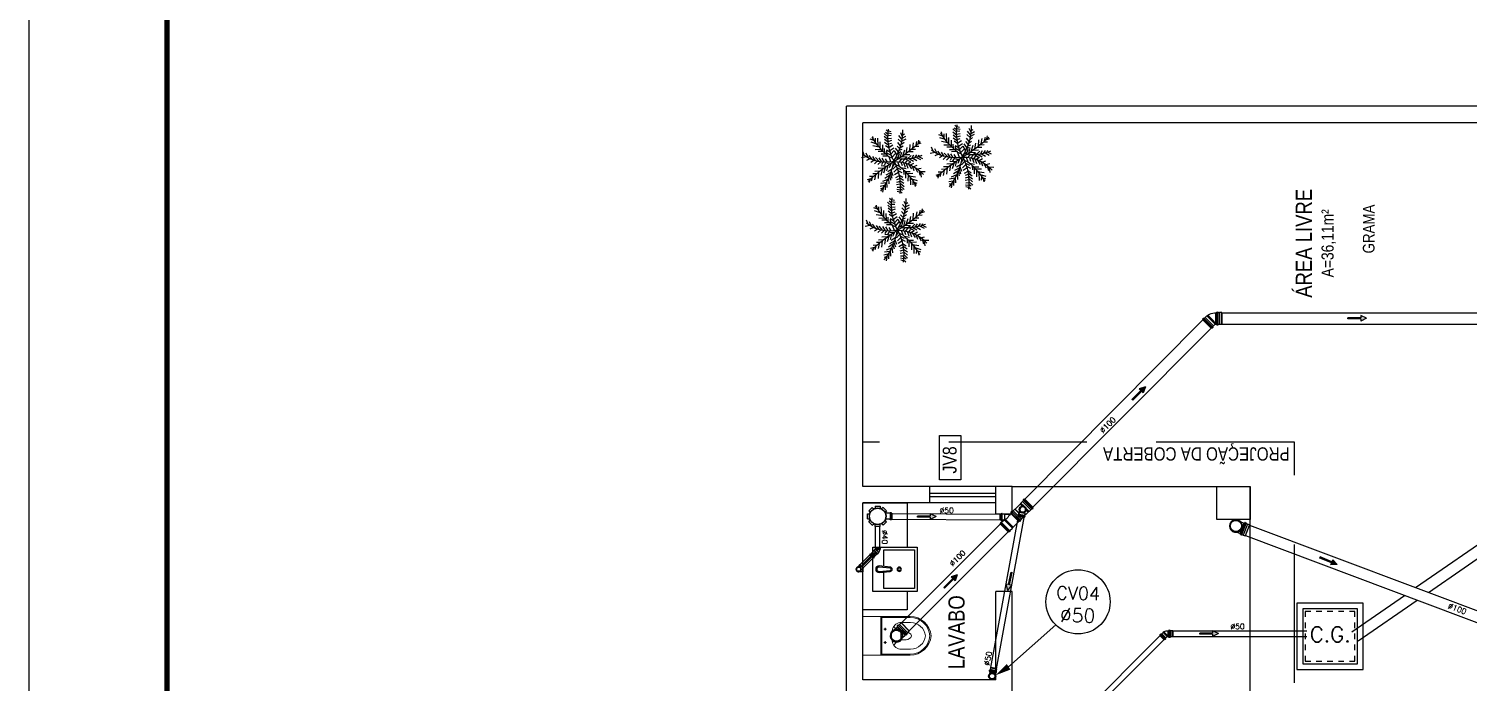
# Model space of a CAD drawing. Header units: millimetres. Extents: x 3923 to 4007, y 744 to 982.
# Drawn here: x 3923.03 to 3949.06, y 848.78 to 860.6 of the extents above; entities that cross this region are included whole.
import ezdxf
from ezdxf.enums import TextEntityAlignment as Align

# ---------------------------------------------------------------- set-up
doc = ezdxf.new("R2010")
doc.units = ezdxf.units.MM
doc.header["$LTSCALE"] = 20
for name, pattern in [('CONTINU', [0]), ('HIDDEN', [0.375, 0.25, -0.125]), ('HIDDEN2', [0.1875, 0.125, -0.0625])]:
    doc.linetypes.add(name, pattern=pattern)
for name, color, linetype in [('A-PEN-C', 4, 'Continuous'), ('AF', 5, 'Continuous'), ('E-txt-g', 3, 'Continuous'), ('Esgoto', 5, 'Continuous'), ('HIDROGRAFIA', 4, 'Continuous'), ('HIDROSSANITÁRIO', 8, 'Continuous'), ('MOB', 251, 'Continuous'), ("PRANCHA - PROJETU'S", 7, 'Continuous'), ('Texto-Tubos', 7, 'Continuous'), ('TigreCad', 3, 'Continuous'), ('Tinterno', 9, 'Continuous'), ('VE', 118, 'Continuous')]:
    doc.layers.add(name, color=color, linetype=linetype)
doc.layers.add('E-Lay-9', color=9, linetype='Continuous', lineweight=9)
doc.layers.add('E-Txt-W', color=7, linetype='Continuous', lineweight=20)
doc.styles.add('F2', font='ARIALN.TTF')
doc.styles.add('R80', font='simplex.shx', dxfattribs={"height": 12})
doc.styles.add('REG60', font='romans.shx', dxfattribs={"width": 0.8, "height": 0.15})
doc.styles.add('REG80', font='romans.shx', dxfattribs={"width": 0.8, "height": 0.2})
doc.styles.add('ROMANS', font='romans__.ttf', dxfattribs={"height": 0.1})
doc.styles.add('TCTUBOS-TXT', font='txt.shx')

# ---------------------------------------------------------------- blocks, each defined once
blk = doc.blocks.new('ADFSGASDFG')
at = {"layer": "PRANCHA - PROJETU'S", "color": 1}
blk.add_line((276.578, 107.346), (276.578, 47.946), dxfattribs=at)
at = {"layer": "PRANCHA - PROJETU'S", "color": 4, "const_width": 0.1}
blk.add_lwpolyline([(279.078, 106.346), (359.678, 106.346), (359.678, 48.946), (279.078, 48.946)], close=True, dxfattribs=at)
blk = doc.blocks.new('CUBA QUADRADA-flat-4-flat-1')
at = {"layer": 'MOB'}
blk.add_lwpolyline([(0, -0.2), (0.4, -0.2), (0.4, 0.2), (0, 0.2)], close=True, dxfattribs=at)
blk.add_lwpolyline([(0.1, -0.025), (0.1, -0.175), (0.375, -0.175), (0.375, 0.175), (0.1, 0.175), (0.1, 0.025)], dxfattribs=at)
for points in [[(0.155, -0.02), (0.055, -0.03, -1), (0.055, 0.03), (0.155, 0.02, -1)], [(0.155, -0.01), (0.055, -0.02, -1), (0.055, 0.02), (0.155, 0.01, -1)]]:
    blk.add_lwpolyline(points, format="xyb", close=True, dxfattribs=at)
for radius in [0.02, 0.0125]:
    blk.add_circle((0.238, 0), radius, dxfattribs=at)
blk = doc.blocks.new('vaso-s')
at = {"layer": 'E-Lay-9', "color": 8}
for p, q in [((0, 0.17), (0, 0)), ((0.426, 0.175), (0.005, 0.175)), ((0.16, 0.17), (0.16, 0.17)), ((0.16, 0.17), (0.16, 0)), ((0.426, 0.165), (0.165, 0.165)), ((0.17, 0), (0.17, 0.16)), ((0.213, 0.06), (0.189, 0.06)), ((0.201, 0.048), (0.201, 0.072)), ((0.341, 0.035), (0.341, 0)), ((0.391, 0.035), (0.341, 0.035)), ((0.431, 0.12), (0.346, 0.12)), ((0, -0.17), (0, 0)), ((0.16, -0.17), (0.16, 0)), ((0.17, 0), (0.17, -0.16)), ((0.213, -0.06), (0.189, -0.06)), ((0.201, -0.048), (0.201, -0.072)), ((0.341, -0.035), (0.341, 0)), ((0.391, -0.035), (0.341, -0.035)), ((0.431, -0.12), (0.346, -0.12)), ((0.426, -0.175), (0.005, -0.175)), ((0.16, -0.17), (0.16, -0.17)), ((0.426, -0.165), (0.165, -0.165))]:
    blk.add_line(p, q, dxfattribs=at)
for centre in [(0.201, 0.06), (0.201, -0.06)]:
    blk.add_circle(centre, 0.005, dxfattribs=at)
for centre, radius, start, end in [((0.005, 0.17), 0.005, 90, 180), ((0.155, 0.17), 0.005, 0, 90), ((0.165, 0.17), 0.00495, 180, 270), ((0.165, 0.16), 0.00495, 0, 90), ((0.426, -0.015), 0.19, 4.5281, 90), ((0.426, -0.015), 0.18, 4.7802, 90), ((0.518, -0.015), 0.262, 163.0355, 176.7233), ((0.346, 0.038), 0.0825, 90, 163.0355), ((0.375, 0.136), 0.107, 206.9395, 250.9647), ((0.391, -0.015), 0.05, 17.4576, 90), ((0.431, -0.015), 0.135, 6.3794, 90), ((0.518, 0.015), 0.262, 183.2767, 196.9645), ((0.346, -0.038), 0.0825, 196.9645, 270), ((0.375, -0.136), 0.107, 109.0353, 153.0605), ((0.391, 0.015), 0.05, 270, 342.5424), ((0.426, 0.015), 0.19, 270, 355.4719), ((0.426, 0.015), 0.18, 270, 355.2198), ((0.431, 0.015), 0.135, 270, 353.6206), ((0.005, -0.17), 0.005, 180, 270), ((0.155, -0.17), 0.005, 270, 0), ((0.165, -0.17), 0.00495, 90, 180), ((0.165, -0.16), 0.00495, 270, 0)]:
    blk.add_arc(centre, radius, start, end, dxfattribs=at)
blk = doc.blocks.new('TXT-AMB75')
at = {"layer": 'E-txt-g', "style": 'REG80', "width": 0.8, "flags": 8}
blk.add_attdef('TXT', text='', height=0.2, dxfattribs=at).set_placement((0.005, 0.296), align=Align.CENTER)
at = {"layer": 'E-Txt-W', "style": 'REG60', "width": 0.8, "flags": 8}
blk.add_attdef('TXT', text='', height=0.15, dxfattribs=at).set_placement((0.005, 0.027), align=Align.CENTER)
blk = doc.blocks.new('FLOR2')
at = {"layer": 'VE', "color": 8}
for p, q in [((-80, 253), (-102, 282)), ((-83, 267), (-72, 290)), ((-77, 238), (-65, 269)), ((52, 229), (26, 258)), ((54, 258), (41, 273)), ((51, 215), (80, 258)), ((53, 244), (74, 286)), ((-229, 122), (-259, 154)), ((-195, 116), (-211, 147)), ((-157, 106), (-168, 137)), ((-129, 95), (-135, 128)), ((-75, 224), (-102, 246)), ((-66, 186), (-93, 208)), ((-58, 153), (-91, 179)), ((-45, 110), (-83, 141)), ((-69, 200), (-48, 241)), ((-61, 166), (-31, 214)), ((-51, 128), (-27, 175)), ((-39, 91), (-20, 146)), ((27, 103), (7, 147)), ((49, 200), (17, 234)), ((44, 167), (17, 210)), ((35, 128), (17, 176)), ((31, 113), (65, 137)), ((42, 157), (75, 195)), ((48, 191), (80, 229)), ((142, 118), (121, 144)), ((158, 136), (135, 160)), ((151, 128), (196, 131)), ((174, 158), (153, 176)), ((188, 178), (161, 191)), ((166, 147), (213, 152)), ((197, 193), (175, 202)), ((180, 166), (207, 166)), ((193, 186), (219, 189)), ((-248, 123), (-283, 102)), ((-209, 119), (-251, 98)), ((-190, -16), (-242, 10)), ((-171, 110), (-217, 98)), ((-162, -11), (-204, 23)), ((-143, 101), (-184, 85)), ((-138, -6), (-174, 21)), ((-111, 87), (-161, 77)), ((-104, -3), (-140, 24)), ((-92, 76), (-133, 60)), ((-79, 0), (-115, 28)), ((-71, 63), (-110, 47)), ((-101, 81), (-107, 115)), ((-84, 72), (-80, 98)), ((-50, 47), (-83, 34)), ((-36, 82), (-75, 107)), ((-35, -8), (-70, 1)), ((-28, 27), (-69, 0)), ((-61, 56), (-57, 90)), ((-25, 50), (-48, 61)), ((-31, 67), (-12, 113)), ((-19, 33), (-9, 79)), ((-11, 15), (8, 51)), ((17, 74), (2, 113)), ((8, 14), (8, 51)), ((18, -12), (54, 12)), ((19, 20), (55, 12)), ((23, 90), (60, 113)), ((29, 26), (26, 68)), ((44, 35), (83, 29)), ((55, 42), (49, 84)), ((81, 61), (67, 100)), ((67, 51), (106, 45)), ((74, 13), (115, -7)), ((105, 81), (90, 117)), ((98, 75), (137, 72)), ((104, 16), (130, 47)), ((125, 101), (109, 124)), ((116, 91), (160, 89)), ((123, 19), (159, -8)), ((128, 20), (162, 65)), ((135, 110), (178, 110)), ((147, 23), (189, -11)), ((162, 26), (196, 73)), ((175, 29), (226, 2)), ((190, 32), (234, 86)), ((209, 38), (259, 20)), ((228, 43), (249, 73)), ((234, 50), (270, 39)), ((256, 53), (276, 71)), ((-261, -36), (-297, -24)), ((-272, -40), (-292, -59)), ((-224, -25), (-274, -7)), ((-244, -31), (-265, -60)), ((-205, -20), (-249, -73)), ((-177, -14), (-211, -60)), ((-166, -116), (-211, -119)), ((-150, -98), (-193, -98)), ((-143, -7), (-178, -52)), ((-131, -79), (-176, -77)), ((-173, -124), (-150, -147)), ((-157, -105), (-137, -132)), ((-113, -62), (-153, -60)), ((-119, -4), (-145, -35)), ((-141, -88), (-124, -111)), ((-82, -38), (-121, -33)), ((-120, -69), (-105, -105)), ((-90, -3), (-117, -34)), ((-59, -22), (-98, -16)), ((-96, -49), (-82, -88)), ((-70, -29), (-64, -72)), ((-37, -114), (-69, -119)), ((-29, -85), (-68, -96)), ((-24, -57), (-62, -72)), ((-44, -15), (-41, -57)), ((-40, -122), (-28, -153)), ((-31, -100), (-17, -124)), ((-25, -70), (-13, -100)), ((-17, -15), (-5, -46)), ((5, -32), (-13, -79)), ((16, -54), (-3, -100)), ((24, -79), (5, -134)), ((10, -38), (32, -49)), ((36, -116), (12, -162)), ((21, -70), (60, -95)), ((30, -98), (67, -128)), ((33, -20), (32, -58)), ((42, -26), (71, -6)), ((51, -63), (59, -95)), ((54, -32), (57, -66)), ((64, -74), (111, -79)), ((66, -37), (101, -13)), ((75, -83), (82, -127)), ((80, -42), (82, -69)), ((87, -94), (128, -99)), ((89, -45), (126, -21)), ((102, -109), (98, -145)), ((99, -49), (112, -81)), ((109, -52), (156, -33)), ((109, -116), (150, -121)), ((129, -57), (142, -88)), ((144, -60), (181, -36)), ((159, -62), (176, -90)), ((173, -63), (216, -42)), ((198, -64), (220, -91)), ((213, -64), (249, -35)), ((232, -63), (268, -88)), ((240, -55), (269, -28)), ((-208, -174), (-234, -177)), ((-181, -135), (-229, -140)), ((-195, -154), (-223, -154)), ((-212, -181), (-190, -190)), ((-203, -166), (-176, -179)), ((-190, -146), (-168, -164)), ((-84, -217), (-113, -232)), ((-71, -194), (-111, -203)), ((-59, -171), (-98, -175)), ((-90, -226), (-81, -245)), ((-45, -138), (-81, -148)), ((-76, -202), (-60, -237)), ((-63, -179), (-44, -219)), ((-50, -150), (-41, -185)), ((46, -154), (15, -201)), ((54, -187), (32, -229)), ((42, -141), (76, -167)), ((62, -226), (49, -257)), ((51, -174), (78, -196)), ((67, -254), (56, -278)), ((59, -212), (86, -234)), ((65, -241), (86, -270)), ((121, -130), (119, -163)), ((131, -143), (171, -149)), ((138, -151), (135, -176)), ((146, -162), (178, -167))]:
    blk.add_line(p, q, dxfattribs=at)
for centre, radius, start, end in [((1088, 462), 1187, 188.516, 202.6061), ((-486, 269), 540, 336.1944, 2.2987), ((-212, 435), 475, 295.4351, 330.987), ((-112, 350), 262, 304.4561, 313.2891), ((-27, -730), 732, 93.4205, 111.3892), ((-266, -219), 343, 41.079, 90.2435), ((196, -423), 475, 115.4351, 150.987), ((-482, 28), 467, 321.3423, 356.988), ((201, 279), 343, 232.5988, 281.7634), ((-1103, -450), 1187, 8.516, 22.6061), ((11, 743), 732, 273.4205, 291.3892), ((-241, -435), 473, 32.1218, 54.7349)]:
    blk.add_arc(centre, radius, start, end, dxfattribs=at)
blk = doc.blocks.new('j9n100s')
at = {"layer": 'TigreCad'}
for p, q in [((27, 51), (60, 51)), ((27, -51), (60, -51))]:
    blk.add_line(p, q, dxfattribs=at)
blk.add_circle((0, 0), 53.2, dxfattribs=at)
for start, end in [(61.785, 298.215), (298.215, 61.785)]:
    blk.add_arc((0, 0), 57.7, start, end, dxfattribs=at)
at = {"layer": 'Tinterno'}
blk.add_line((60, -51), (60, 51), dxfattribs=at)
blk.add_circle((0, 0), 51, dxfattribs=at)
blk = doc.blocks.new('26277469p')
at = {"layer": 'TigreCad'}
for p, q in [((78, 51), (6, 51)), ((78, -47), (78, 52)), ((78, 51), (78, 52)), ((81, 52), (78, 52)), ((78, -47), (78, 51)), ((81, -48), (81, 52)), ((81, 51), (81, 52)), ((81, -48), (81, 51)), ((87, 51), (81, 51)), ((90, 53), (87, 51)), ((90, -52), (90, 53)), ((122, 53), (90, 53)), ((123, 57), (123, 54)), ((133, 58), (124, 58)), ((124, 57), (124, -57)), ((133, 57), (133, -57)), ((134, 57), (135, 54)), ((140, 53), (136, 53)), ((140, 53), (140, -53)), ((15, -51), (6, -51)), ((50, -85), (15, -51)), ((50, -88), (87, -51)), ((50, -88), (50, -85)), ((65, -103), (50, -88)), ((107, -63), (63, -107)), ((63, -107), (65, -105)), ((69, -114), (63, -108)), ((114, -70), (70, -114)), ((71, -115), (73, -113)), ((78, -116), (74, -113)), ((116, -78), (78, -116)), ((122, -53), (94, -53)), ((103, -65), (94, -55)), ((107, -63), (105, -65)), ((114, -69), (108, -63)), ((115, -71), (113, -73)), ((116, -78), (113, -74)), ((123, -57), (123, -54)), ((133, -58), (124, -58)), ((134, -57), (135, -54)), ((140, -53), (136, -53))]:
    blk.add_line(p, q, dxfattribs=at)
blk.add_lwpolyline([(16, -51, -0.013476), (39, -47, -0.106485), (67, -44, -0.09207), (93, -54, -0.112954)], format="xyb", dxfattribs=at)
for centre, start, end in [((122, 54), 270, 355), ((124, 57), 90, 175), ((133, 57), 15, 90), ((136, 54), 195, 270), ((15, -52), 34.2682, 90), ((64, -107), 140, 225), ((64, -104), 320, 45), ((70, -114), 225, 300), ((74, -114), 45, 120), ((94, -54), 90, 225), ((104, -64), 225, 310), ((107, -64), 45, 130), ((114, -74), 150, 225), ((114, -70), 330, 45), ((122, -54), 5, 90), ((124, -57), 185, 270), ((133, -57), 270, 345), ((136, -54), 90, 165)]:
    blk.add_arc(centre, 1, start, end, dxfattribs=at)
at = {"layer": 'Tinterno'}
for p, q in [((6, 51), (6, -51)), ((87, -51), (87, 51)), ((123, 53), (123, -53)), ((135, 53), (135, -53)), ((85, -50), (50, -85)), ((104, -65), (65, -104)), ((113, -74), (74, -113))]:
    blk.add_line(p, q, dxfattribs=at)
blk = doc.blocks.new('27150012p')
at = {"layer": 'TigreCad'}
for p, q in [((-92, -23), (-92, 22)), ((-92, 22), (-72, 22)), ((-81, 49), (-49, 81)), ((-81, 49), (-67, 35)), ((-49, 81), (-35, 67)), ((-23, 91), (-23, 72)), ((-23, 91), (22, 91)), ((22, 91), (22, 72)), ((49, 81), (35, 67)), ((49, 81), (81, 49)), ((81, 49), (67, 35)), ((111, 27), (70, 27)), ((113, 31), (112, 28)), ((122, 32), (114, 32)), ((114, 31), (114, -31)), ((122, 31), (122, -31)), ((123, 31), (124, 28)), ((129, 27), (125, 27)), ((129, 27), (129, -27)), ((-92, -23), (-72, -23)), ((-81, -49), (-67, -35)), ((-49, -81), (-81, -49)), ((-49, -81), (-35, -67)), ((-23, -92), (-23, -72)), ((22, -92), (-23, -92)), ((22, -92), (22, -72)), ((49, -81), (35, -67)), ((81, -49), (49, -81)), ((81, -49), (67, -35)), ((111, -27), (70, -27)), ((113, -31), (112, -28)), ((122, -32), (114, -32)), ((123, -31), (124, -28)), ((129, -27), (125, -27))]:
    blk.add_line(p, q, dxfattribs=at)
blk.add_circle((0, 0), 75.5, dxfattribs=at)
for centre, start, end in [((111, 28), 270, 355), ((114, 31), 90, 175), ((122, 31), 15, 90), ((125, 28), 195, 270), ((111, -28), 5, 90), ((114, -31), 185, 270), ((122, -31), 270, 345), ((125, -28), 90, 165)]:
    blk.add_arc(centre, 1, start, end, dxfattribs=at)
at = {"layer": 'Tinterno'}
for p, q in [((112, 27), (112, -27)), ((124, 27), (124, -27))]:
    blk.add_line(p, q, dxfattribs=at)
blk.add_circle((0, 0), 73.5, dxfattribs=at)
blk = doc.blocks.new('11031030p')
at = {"layer": 'TigreCad'}
for p, q in [((0, -53), (0, 53)), ((0, 53), (4, 53)), ((6, 57), (5, 54)), ((7, 58), (17, 58)), ((7, -57), (7, 57)), ((17, -57), (17, 57)), ((18, 57), (18, 54)), ((19, 53), (31, 53)), ((31, 53), (31, 53)), ((51, 53), (31, 53)), ((51, 53), (53, 51)), ((53, -51), (53, 51)), ((0, -53), (4, -53)), ((6, -57), (5, -54)), ((7, -58), (17, -58)), ((18, -57), (18, -54)), ((19, -53), (31, -53)), ((31, -53), (31, -53)), ((31, -53), (51, -53)), ((51, -53), (53, -51))]:
    blk.add_line(p, q, dxfattribs=at)
for centre, start, end in [((4, 54), 270, 345), ((7, 57), 90, 165), ((17, 57), 5, 90), ((19, 54), 185, 270), ((4, -54), 15, 90), ((7, -57), 195, 270), ((17, -57), 270, 355), ((19, -54), 90, 175)]:
    blk.add_arc(centre, 1, start, end, dxfattribs=at)
at = {"layer": 'Tinterno'}
for p, q in [((5, -53), (5, 53)), ((18, -53), (18, 53)), ((31, 53), (31, -53)), ((31, 53), (31, -53)), ((51, 53), (51, -53))]:
    blk.add_line(p, q, dxfattribs=at)
blk = doc.blocks.new('j4n100p')
at = {"layer": 'TigreCad'}
for p, q in [((-49, 23), (-58, 14)), ((13, 52), (10, 52)), ((10, 51), (10, 52)), ((10, 52), (10, 0)), ((10, 51), (10, 0)), ((10, -54), (10, 0)), ((13, 51), (13, 52)), ((13, 52), (13, 0)), ((19, 51), (13, 51)), ((13, 51), (13, 0)), ((13, -56), (13, 0)), ((21, 53), (19, 51)), ((41, 53), (21, 53)), ((21, 53), (21, -53)), ((53, 53), (41, 53)), ((41, 53), (41, 53)), ((41, 53), (41, -53)), ((41, 53), (41, -53)), ((55, 57), (54, 54)), ((65, 58), (56, 58)), ((56, 57), (56, -57)), ((65, 57), (65, -57)), ((66, 57), (67, 54)), ((72, 53), (68, 53)), ((72, 53), (72, -53)), ((19, -53), (14, -58)), ((21, -53), (21, -53)), ((41, -53), (21, -53)), ((53, -53), (41, -53)), ((41, -53), (41, -53)), ((55, -57), (54, -54)), ((65, -58), (56, -58)), ((66, -57), (67, -54)), ((72, -53), (68, -53))]:
    blk.add_line(p, q, dxfattribs=at)
for centre, radius, start, end in [((20, -46), 97.2, 96.0987, 135), ((53, 54), 1, 270, 355), ((56, 57), 1, 90, 175), ((65, 57), 1, 15, 90), ((68, 54), 1, 195, 270), ((20, -54), 1.5, 45, 135), ((53, -54), 1, 5, 90), ((56, -57), 1, 185, 270), ((65, -57), 1, 270, 345), ((68, -54), 1, 90, 165)]:
    blk.add_arc(centre, radius, start, end, dxfattribs=at)
at = {"layer": 'Tinterno'}
for p, q in [((14, -58), (-58, 14)), ((10, -54), (10, 0)), ((13, -53), (13, 0)), ((19, 51), (19, -53)), ((54, 53), (54, -53)), ((67, 53), (67, -53))]:
    blk.add_line(p, q, dxfattribs=at)
blk = doc.blocks.new('_cxgordu')
for p, q in [((40, 40), (-40, 40)), ((-40, 40), (-40, -40)), ((40, -40), (40, 40)), ((-40, -40), (40, -40))]:
    blk.add_line(p, q)
at = {"color": 1, "linetype": 'Continuous', "ltscale": 0.5}
for p, q in [((33, 33), (-33, 33)), ((-33, 33), (-33, -33)), ((33, -33), (33, 33)), ((-33, -33), (33, -33))]:
    blk.add_line(p, q, dxfattribs=at)
at = {"color": 1, "linetype": 'HIDDEN', "ltscale": 0.5}
for p, q in [((30, 30), (-30, 30)), ((-30, 30), (-30, -30)), ((30, -30), (30, 30)), ((-30, -30), (30, -30))]:
    blk.add_line(p, q, dxfattribs=at)
at = {"style": 'R80'}
blk.add_text('C.G.', height=18.48, dxfattribs=at).set_placement((-24.3, -6.9))
blk = doc.blocks.new('trn1050s')
at = {"layer": 'TigreCad'}
for p, q in [((-80, -53), (-80, 53)), ((-80, 53), (-76, 53)), ((-74, 57), (-75, 54)), ((-73, 58), (-64, 58)), ((-73, -57), (-73, 57)), ((-64, -57), (-64, 57)), ((-63, 57), (-63, 54)), ((-62, 53), (-49, 53)), ((-49, -53), (-49, 53)), ((-49, 53), (-29, 53)), ((-49, 53), (-49, 53)), ((-29, 53), (-29, 12)), ((-29, 53), (-27, 51)), ((-27, 51), (-21, 51)), ((-21, 52), (-21, 24)), ((-21, 52), (-18, 52)), ((-21, 51), (-21, 52)), ((-18, 52), (-18, 26)), ((-18, 51), (-18, 52)), ((-18, 51), (48, 51)), ((-80, -53), (-76, -53)), ((-74, -57), (-75, -54)), ((-73, -58), (-64, -58)), ((-63, -57), (-63, -54)), ((-62, -53), (-49, -53)), ((-49, -53), (-29, -53)), ((-49, -53), (-49, -53)), ((-29, -53), (-29, -12)), ((-29, -53), (-27, -51)), ((-27, -51), (-21, -51)), ((-21, -52), (-21, -24)), ((-21, -51), (-21, -52)), ((-21, -52), (-18, -52)), ((-18, -52), (-18, -26)), ((-18, -51), (48, -51)), ((-18, -51), (-18, -52))]:
    blk.add_line(p, q, dxfattribs=at)
for radius in [31.8, 25.6]:
    blk.add_circle((0, 0), radius, dxfattribs=at)
for centre, start, end in [((-76, 54), 270, 345), ((-73, 57), 90, 165), ((-64, 57), 5, 90), ((-62, 54), 185, 270), ((-76, -54), 15, 90), ((-73, -57), 195, 270), ((-64, -57), 270, 355), ((-62, -54), 90, 175)]:
    blk.add_arc(centre, 1, start, end, dxfattribs=at)
at = {"layer": 'Tinterno'}
for p, q in [((-75, -53), (-75, 53)), ((-62, -53), (-62, 53)), ((-49, -53), (-49, 53)), ((-27, 51), (-27, 16)), ((-21, 51), (-21, 24)), ((-18, 51), (-18, 26)), ((48, -51), (48, 51)), ((-27, -51), (-27, -16)), ((-21, -51), (-21, -24)), ((-18, -51), (-18, -26))]:
    blk.add_line(p, q, dxfattribs=at)
blk.add_circle((0, 0), 27.3, dxfattribs=at)
blk = doc.blocks.new('j4n50p')
at = {"layer": 'TigreCad'}
for p, q in [((-24, 12), (-32, 3)), ((6, 27), (3, 27)), ((3, 25), (3, 27)), ((3, 27), (3, -30)), ((6, 25), (6, 27)), ((6, 27), (6, -27)), ((9, 25), (6, 25)), ((11, 27), (9, 25)), ((28, 27), (11, 27)), ((11, 27), (11, -27)), ((33, 27), (28, 27)), ((28, 27), (28, 27)), ((34, 31), (34, 28)), ((34, 31), (34, -31)), ((44, 32), (35, 32)), ((44, 31), (45, 28)), ((44, 31), (44, -31)), ((51, 27), (46, 27)), ((51, 27), (51, -27)), ((9, -27), (3, -32)), ((6, -27), (3, -30)), ((3, -30), (3, -32)), ((6, -27), (6, -29)), ((11, -27), (10, -27)), ((28, -27), (11, -27)), ((33, -27), (28, -27)), ((28, -27), (28, -27)), ((34, -31), (34, -28)), ((44, -32), (35, -32)), ((44, -31), (45, -28)), ((51, -27), (46, -27))]:
    blk.add_line(p, q, dxfattribs=at)
for centre, radius, start, end in [((10, -22), 47.3, 97.6023, 134.5558), ((33, 28), 1, 270, 355), ((35, 31), 1, 90, 175), ((44, 31), 1, 15, 90), ((46, 28), 1, 195, 270), ((10, -27), 1, 45, 135), ((33, -28), 1, 5, 90), ((35, -31), 1, 185, 270), ((44, -31), 1, 270, 345), ((46, -28), 1, 90, 165)]:
    blk.add_arc(centre, radius, start, end, dxfattribs=at)
at = {"layer": 'Tinterno'}
for p, q in [((3, -32), (-32, 3)), ((3, 25), (3, -32)), ((6, 25), (6, -29)), ((9, 25), (9, -27)), ((28, 27), (28, -27)), ((28, 27), (28, -27)), ((33, 27), (33, -27)), ((45, 27), (45, -27))]:
    blk.add_line(p, q, dxfattribs=at)
blk = doc.blocks.new('11030602p')
at = {"layer": 'TigreCad'}
for p, q in [((0, -27), (0, 27)), ((0, 27), (4, 27)), ((6, 31), (5, 28)), ((7, 32), (16, 32)), ((7, -31), (7, 31)), ((16, -31), (16, 31)), ((17, 31), (17, 28)), ((18, 27), (23, 27)), ((23, 27), (23, 27)), ((40, 27), (23, 27)), ((40, 27), (42, 25)), ((42, -25), (42, 25)), ((0, -27), (4, -27)), ((6, -31), (5, -28)), ((7, -32), (16, -32)), ((17, -31), (17, -28)), ((18, -27), (23, -27)), ((23, -27), (23, -27)), ((40, -27), (23, -27)), ((40, -27), (42, -25))]:
    blk.add_line(p, q, dxfattribs=at)
for centre, start, end in [((4, 28), 270, 345), ((7, 31), 90, 165), ((16, 31), 5, 90), ((18, 28), 185, 270), ((4, -28), 15, 90), ((7, -31), 195, 270), ((16, -31), 270, 355), ((18, -28), 90, 175)]:
    blk.add_arc(centre, 1, start, end, dxfattribs=at)
at = {"layer": 'Tinterno'}
for p, q in [((5, -27), (5, 27)), ((17, -27), (17, 27)), ((23, 27), (23, -27)), ((23, -27), (23, 27)), ((40, 27), (40, -27))]:
    blk.add_line(p, q, dxfattribs=at)
blk = doc.blocks.new('j9n50s')
at = {"layer": 'TigreCad'}
for p, q in [((19, 25), (30, 25)), ((19, -25), (30, -25))]:
    blk.add_line(p, q, dxfattribs=at)
for radius in [31.8, 27.4]:
    blk.add_circle((0, 0), radius, dxfattribs=at)
at = {"layer": 'Tinterno'}
for p, q in [((30, 25), (30, 10)), ((30, -10), (30, -25))]:
    blk.add_line(p, q, dxfattribs=at)
blk.add_circle((0, 0), 25.6, dxfattribs=at)
blk = doc.blocks.new('j9n50d')
at = {"layer": 'TigreCad'}
for p, q in [((28, 25), (0, 25)), ((30, 27), (28, 25)), ((30, -27), (30, 27)), ((47, 27), (30, 27)), ((47, -27), (47, 27)), ((52, 27), (47, 27)), ((47, 27), (47, 27)), ((53, 31), (53, 28)), ((53, 31), (53, -31)), ((63, 32), (54, 32)), ((63, 31), (63, -31)), ((64, 31), (65, 28)), ((70, 27), (66, 27)), ((70, 27), (70, -27)), ((28, -25), (0, -25)), ((30, -27), (28, -25)), ((47, -27), (30, -27)), ((52, -27), (47, -27)), ((47, -27), (47, -27)), ((53, -31), (53, -28)), ((63, -32), (54, -32)), ((64, -31), (65, -28)), ((70, -27), (66, -27))]:
    blk.add_line(p, q, dxfattribs=at)
for centre, radius, start, end in [((0, 0), 25.4, 90, 270), ((52, 28), 1, 270, 355), ((54, 31), 1, 90, 175), ((63, 31), 1, 15, 90), ((66, 28), 1, 195, 270), ((52, -28), 1, 5, 90), ((54, -31), 1, 185, 270), ((63, -31), 1, 270, 345), ((66, -28), 1, 90, 165)]:
    blk.add_arc(centre, radius, start, end, dxfattribs=at)
at = {"layer": 'Tinterno'}
for p, q in [((28, -25), (28, 25)), ((47, -27), (47, 27)), ((53, 27), (53, -27)), ((65, 27), (65, -27))]:
    blk.add_line(p, q, dxfattribs=at)
blk = doc.blocks.new('Seta')
at = {"layer": 'AF'}
blk.add_hatch(color=256, dxfattribs=at).paths.add_polyline_path([(-0.115, 0.004), (-0.115, -0.006), (0, -0.006), (0, -0.027), (0.053, -0.001), (0, 0.024), (0, 0.004)])
for p, q in [((0, 0.004), (-0.115, 0.004)), ((-0.115, -0.006), (-0.115, 0.004)), ((0.053, -0.001), (0, 0.024)), ((0, 0.024), (0, 0.004)), ((0, -0.006), (-0.115, -0.006)), ((0.053, -0.001), (0, -0.027)), ((0, -0.006), (0, -0.027))]:
    blk.add_line(p, q, dxfattribs=at)
blk = doc.blocks.new('j9n40d')
at = {"layer": 'TigreCad'}
for p, q in [((0, 21), (10, 21)), ((10, 21), (18, 21)), ((19, 22), (18, 21)), ((34, 22), (19, 22)), ((19, -22), (19, 22)), ((35, 23), (34, 22)), ((35, 23), (35, -23)), ((39, 23), (35, 23)), ((39, 23), (39, -23)), ((0, -21), (10, -21)), ((10, -21), (18, -21)), ((19, -22), (18, -21)), ((34, -22), (19, -22)), ((35, -23), (34, -22)), ((39, -23), (35, -23))]:
    blk.add_line(p, q, dxfattribs=at)
for radius, start, end in [(22.8, 64.6232, 295.3768), (20.6, 90, 270)]:
    blk.add_arc((0, 0), radius, start, end, dxfattribs=at)
at = {"layer": 'Tinterno'}
for p, q in [((18, 21), (18, -21)), ((34, 22), (34, -22))]:
    blk.add_line(p, q, dxfattribs=at)
blk.add_arc((0, 0), 21.8, 70.9009, 289.0991, dxfattribs=at)
blk = doc.blocks.new('j4n40p')
at = {"layer": 'TigreCad'}
for p, q in [((-31, 0), (-21, 10)), ((8, -18), (-21, 10)), ((-21, 10), (-19, 10)), ((8, 22), (6, 21)), ((22, 22), (8, 22)), ((8, 22), (8, -18)), ((24, 23), (22, 22)), ((28, 23), (24, 23)), ((24, 23), (24, -23)), ((28, -23), (28, 23)), ((-36, -3), (-33, 0)), ((-3, -36), (-36, -3)), ((0, -33), (-33, 0)), ((-33, 0), (-31, 0)), ((-3, -36), (0, -33)), ((0, -31), (9, -22)), ((0, -33), (0, -31)), ((8, -18), (9, -22)), ((22, -22), (9, -22)), ((24, -23), (22, -22)), ((28, -23), (24, -23))]:
    blk.add_line(p, q, dxfattribs=at)
blk.add_arc((15, -37), 58.4, 98.9327, 126.0673, dxfattribs=at)
at = {"layer": 'Tinterno'}
for p, q in [((-19, 10), (6, -15)), ((6, -15), (6, 21)), ((22, 22), (22, -22)), ((0, -31), (-31, 0)), ((6, -15), (8, -18))]:
    blk.add_line(p, q, dxfattribs=at)
blk = doc.blocks.new('j9n40s')
at = {"layer": 'TigreCad'}
for p, q in [((10, 21), (18, 21)), ((19, 22), (18, 21)), ((18, 21), (18, 14)), ((19, 13), (19, 22)), ((34, 22), (19, 22)), ((35, 23), (34, 22)), ((39, 23), (35, 23)), ((35, 23), (35, -23)), ((39, 23), (39, -23)), ((10, -21), (18, -21)), ((18, -21), (18, -14)), ((19, -22), (18, -21)), ((19, -13), (19, -22)), ((34, -22), (19, -22)), ((35, -23), (34, -22)), ((39, -23), (35, -23))]:
    blk.add_line(p, q, dxfattribs=at)
for radius in [22.8, 20]:
    blk.add_circle((0, 0), radius, dxfattribs=at)
at = {"layer": 'Tinterno'}
blk.add_line((34, 22), (34, -22), dxfattribs=at)
blk.add_circle((0, 0), 18.8, dxfattribs=at)

msp = doc.modelspace()

# ---------------------------------------------------------------- linework, layer by layer
at = {"layer": 'A-PEN-C'}
msp.add_line((3940.747, 849.063), (3941.6, 849.82), dxfattribs=at)
msp.add_circle((3942.002, 850.238), 0.58, dxfattribs=at)
msp.add_solid([(3940.511, 848.91), (3940.714, 849.114), (3940.78, 849.013)], dxfattribs=at)
at = {"layer": 'AF'}
for centre, radius in [((3938.72, 849.625), 0.1), ((3940.449, 848.894), 0.05)]:
    msp.add_circle(centre, radius, dxfattribs=at)
at = {"layer": 'HIDROSSANITÁRIO', "color": 8, "linetype": 'Continuous'}
for p, q in [((3979.813, 859.197), (3937.813, 859.197)), ((3937.813, 814.197), (3937.813, 859.197)), ((3979.513, 858.897), (3938.113, 858.897)), ((3938.113, 852.325), (3938.113, 858.897)), ((3940.813, 852.325, -0.493), (3938.113, 852.325, -0.493)), ((3940.513, 852.025, -0.655), (3940.513, 852.325, -0.655)), ((3940.813, 851.825, -0.493), (3940.813, 852.325, -0.493)), ((3945.113, 838.325, -0.493), (3945.113, 852.325, -0.493)), ((3938.113, 848.825), (3938.113, 852.025)), ((3938.113, 848.825, -0.493), (3938.113, 852.025, -0.493)), ((3940.513, 852.025, -0.493), (3938.113, 852.025, -0.493)), ((3940.513, 851.825, -0.493), (3940.513, 852.025, -0.493)), ((3940.813, 851.825, -0.493), (3940.513, 851.825, -0.493)), ((3940.513, 848.825, -0.493), (3940.513, 850.425, -0.493)), ((3940.813, 850.425, -0.493), (3940.513, 850.425, -0.493)), ((3940.813, 848.525, -0.493), (3940.813, 850.425, -0.493)), ((3940.513, 848.825, -0.493), (3938.113, 848.825, -0.493))]:
    msp.add_line(p, q, dxfattribs=at)
at = {"layer": 'HIDROSSANITÁRIO', "color": 8, "linetype": 'HIDDEN2'}
for p, q in [((3945.913, 853.125, -0.493), (3938.113, 853.125, -0.493)), ((3945.913, 837.525, -0.493), (3945.913, 853.125, -0.493)), ((3939.32, 852.025, -0.655), (3939.32, 852.325, -0.655)), ((3939.32, 852.205, 1.588), (3940.513, 852.205, 1.675)), ((3939.32, 852.145, -0.655), (3940.513, 852.145, -0.655))]:
    msp.add_line(p, q, dxfattribs=at)
at = {"layer": 'HIDROSSANITÁRIO', "color": 8, "linetype": 'CONTINU'}
msp.add_line((3940.813, 852.325, -0.493), (3945.113, 852.325, -0.493), dxfattribs=at)
at = {"layer": 'HIDROSSANITÁRIO', "color": 8}
msp.add_lwpolyline([(3939.494, 852.442), (3939.494, 853.242), (3939.884, 853.242), (3939.884, 852.442)], close=True, dxfattribs=at)
at = {"layer": 'HIDROSSANITÁRIO', "color": 8, "linetype": 'Continuous', "elevation": -7.812}
msp.add_lwpolyline([(3945.113, 852.325), (3945.113, 851.725), (3944.513, 851.725), (3944.513, 852.325)], close=True, dxfattribs=at)
at = {"layer": 'HIDROSSANITÁRIO', "color": 8, "linetype": 'Continuous', "elevation": 15.362}
msp.add_lwpolyline([(3938.913, 850.427), (3938.913, 850.091), (3938.113, 850.091), (3938.113, 852.025), (3938.913, 852.025), (3938.913, 851.227)], dxfattribs=at)
at = {"layer": 'TigreCad'}
for p, q in [((3941.04, 852.096), (3944.256, 855.334)), ((3944.603, 855.462), (3951.583, 855.462)), ((3941.187, 851.949), (3944.407, 855.183)), ((3944.603, 855.259), (3951.583, 855.259)), ((3948.106, 850.494), (3951.583, 852.893)), ((3948.337, 850.407), (3951.583, 852.646)), ((3938.637, 851.733), (3940.593, 851.722)), ((3938.638, 851.834), (3940.594, 851.824)), ((3938.808, 849.857), (3940.597, 851.646)), ((3940.425, 849.048), (3940.926, 851.778)), ((3940.525, 849.029), (3941.026, 851.76)), ((3945.103, 851.625), (3951.515, 849.21)), ((3938.339, 851.227), (3938.339, 851.601)), ((3938.419, 851.227), (3938.419, 851.601)), ((3938.951, 849.713), (3940.741, 851.503)), ((3945.032, 851.435), (3951.515, 848.993)), ((3938.062, 850.91, 11.214), (3938.311, 851.16)), ((3938.118, 850.853, 11.214), (3938.368, 851.103)), ((3946.951, 849.697), (3947.902, 850.354)), ((3947.066, 849.53), (3948.134, 850.266)), ((3940.034, 846.175, -0.493), (3943.485, 849.627, -0.493)), ((3940.105, 846.104, -0.493), (3943.557, 849.555, -0.493)), ((3943.717, 849.713, -0.493), (3946.138, 849.713, -0.493)), ((3943.717, 849.611, -0.493), (3946.138, 849.611, -0.493))]:
    msp.add_line(p, q, dxfattribs=at)

# ---------------------------------------------------------------- block references
at = {"layer": 'AF'}
for name, p, xscale, yscale, zscale in [('Seta', (3947.113, 855.365), 2, 2, 2), ('11030602p', (3943.634, 849.662, -0.493), 0.002, 0.002, 0.002), ('Seta', (3944.435, 849.665), 2, 2, 2)]:
    msp.add_blockref(name, p, dxfattribs=dict(at, xscale=xscale, yscale=yscale, zscale=zscale))
for name, p, xscale, yscale, zscale, rotation in [('Seta', (3943.144, 854.054), 2, 2, 2, 45), ('Seta', (3939.328, 851.78), 2, 2, 2, 0.5258236776429268), ('Seta', (3938.263, 851.059), 2, 2, 2, 45), ('Seta', (3946.589, 850.955), 2, 2, 2, 338.0668860808799), ('Seta', (3939.741, 850.655), 2, 2, 2, 45), ('Seta', (3940.755, 850.547), 2, 2, 2, 257.4296639767147), ('11030602p', (3940.46, 848.957), 0.002, 0.002, 0.002, 79.6019080310059)]:
    msp.add_blockref(name, p, dxfattribs=dict(at, xscale=xscale, yscale=yscale, zscale=zscale, rotation=rotation))
at = {"layer": 'Esgoto', "xscale": 0.002, "yscale": 0.002, "zscale": 0.002}
msp.add_blockref('11031030p', (3944.497, 855.361), dxfattribs=at)
for p, rotation in [((3940.859, 851.765), 45.00000000017774), ((3944.968, 851.567), 339.3620274262298), ((3938.804, 849.71), 45.0000000001677)]:
    msp.add_blockref('11031030p', p, dxfattribs=dict(at, rotation=rotation))
at = {"layer": 'HIDROGRAFIA', "xscale": 0.01500000000032742, "yscale": 0.01500000000032742, "zscale": 0.01500000000032742}
msp.add_blockref('_cxgordu', (3946.559, 849.614), dxfattribs=at)
at = {"layer": 'HIDROSSANITÁRIO', "color": 8, "ltscale": 0.35, "extrusion": (0, 0, -1), "xscale": 0.002031681589050302, "yscale": 0.002031681589050302, "zscale": -0.002031681589050302, "rotation": 216.8674586725334}
for p in [(-3938.696, 858.2), (-3939.937, 858.28), (-3938.76, 856.958)]:
    msp.add_blockref('FLOR2', p, dxfattribs=at)
at = {"layer": 'HIDROSSANITÁRIO', "color": 8}
ref = msp.add_blockref('TXT-AMB75', (3946.662, 856.711, 3.659), dxfattribs=dict(at, xscale=1.458, yscale=1.458, zscale=1.458, rotation=90))
ref.add_attrib('TXT', 'ÁREA LIVRE', dxfattribs={"layer": 'E-txt-g', "color": 2, "height": 0.2916, "rotation": 90, "style": 'F2'}).set_placement((3946.23, 856.719, 3.659), align=Align.CENTER)
ref.add_attrib('TXT', 'A=36,11m²', dxfattribs={"layer": 'E-Txt-W', "height": 0.2187, "rotation": 90, "style": 'F2'}).set_placement((3946.623, 856.719, 3.659), align=Align.CENTER)
at = {"layer": 'HIDROSSANITÁRIO', "color": 8, "xscale": -2, "yscale": 2, "zscale": 2, "rotation": 180}
msp.add_blockref('CUBA QUADRADA-flat-4-flat-1', (3938.293, 850.827, 11.214), dxfattribs=at)
at = {"layer": 'HIDROSSANITÁRIO', "color": 8}
ref = msp.add_blockref('TXT-AMB75', (3940.382, 849.68, -0.493), dxfattribs=dict(at, xscale=1.458, yscale=1.458, zscale=1.458, rotation=90))
ref.add_attrib('TXT', 'LAVABO', dxfattribs={"layer": 'E-txt-g', "color": 2, "height": 0.2916, "rotation": 90, "style": 'F2'}).set_placement((3939.95, 849.688, -0.493), align=Align.CENTER)
at = {"layer": 'HIDROSSANITÁRIO', "color": 8, "xscale": 2, "yscale": 2, "zscale": 2}
msp.add_blockref('vaso-s', (3938.113, 849.623, 15.362), dxfattribs=at)
at = {"layer": "PRANCHA - PROJETU'S", "color": 1}
msp.add_blockref('ADFSGASDFG', (3646.451, 755.44), dxfattribs=at)
at = {"layer": 'TigreCad', "yscale": 0.002, "zscale": 0.002}
for name, p, xscale, rotation in [('j4n100p', (3944.434, 855.361), -0.002, 45.00000000017554), ('26277469p', (3940.868, 851.773), 0.002, 225.0000000002638), ('trn1050s', (3941.002, 851.907), 0.002, 225.0000000001471), ('j9n50d', (3941.002, 851.907), 0.002, 259.6066335406878), ('j9n100s', (3944.856, 851.609), 0.002, 339.3620274262306), ('j4n40p', (3938.379, 851.17), 0.002, 225.0000000001215), ('j9n40s', (3938.035, 850.827, 11.214), 0.002, 44.99999999993589), ('j9n100s', (3938.72, 849.625), 0.002, 45.00000000018736), ('j4n50p', (3943.592, 849.663, -0.493), -0.002, 45.00000000023349), ('j9n50s', (3940.449, 848.894), 0.002, 79.81908324419845)]:
    msp.add_blockref(name, p, dxfattribs=dict(at, xscale=xscale, rotation=rotation))
at = {"layer": 'TigreCad', "xscale": 0.002, "yscale": 0.002, "zscale": 0.002}
for name, p in [('27150012p', (3938.379, 851.784)), ('j9n40d', (3938.035, 850.827, 11.214))]:
    msp.add_blockref(name, p, dxfattribs=at)

# ---------------------------------------------------------------- texts
at = {"layer": 'A-PEN-C', "style": 'ROMANS'}
for s, height, p in [('CV04', 0.234, (3942.002, 850.276)), ('%%C50', 0.2494, (3941.992, 849.869))]:
    msp.add_text(s, height=height, rotation=358.7108, dxfattribs=at).set_placement(p, align=Align.CENTER)
at = {"layer": 'HIDROSSANITÁRIO', "color": 8, "style": 'F2'}
for s, height, rotation, p in [('GRAMA', 0.2103, 90, (3947.363, 856.536)), ('PROJEÇÃO DA COBERTA', 0.24, 180, (3945.829, 853.031, -0.493))]:
    msp.add_text(s, height=height, rotation=rotation, dxfattribs=at).set_placement(p)
msp.add_text('JV8', height=0.2492, rotation=90, dxfattribs=at).set_placement((3939.556, 852.557), align=Align.TOP_LEFT)
at = {"layer": 'Texto-Tubos', "style": 'TCTUBOS-TXT'}
for s, rotation, p in [('%%C100', 45, (3942.574, 853.399)), ('%%C50', 359.6959, (3939.626, 851.84)), ('%%C40', 270, (3938.458, 851.406)), ('%%C100', 45, (3939.857, 850.991)), ('%%C100', 339.362, (3948.841, 850.065)), ('%%C50', 79.6019, (3940.422, 849.206))]:
    msp.add_text(s, height=0.1, rotation=rotation, dxfattribs=at).set_placement(p, align=Align.CENTER)
msp.add_text('%%C50', height=0.1, dxfattribs=at).set_placement((3944.886, 849.743, -0.493), align=Align.CENTER)

doc.saveas('drawing.dxf')
